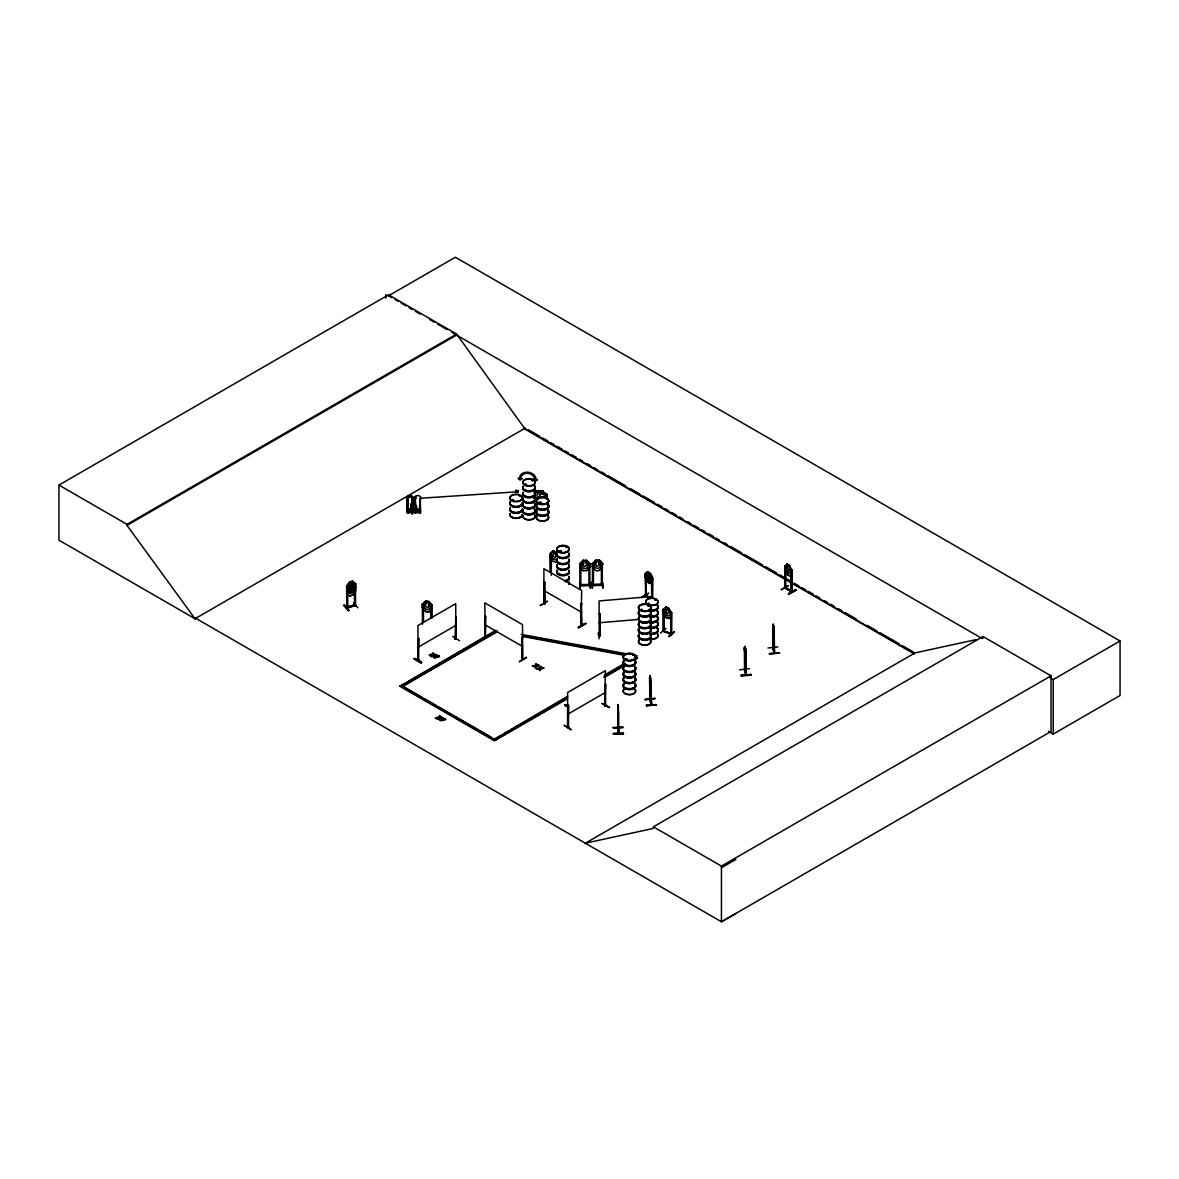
<?xml version="1.0" encoding="UTF-8"?>
<svg xmlns="http://www.w3.org/2000/svg" width="1179" height="1179" viewBox="0 0 1179 1179"><rect width="100%" height="100%" fill="white"/><g stroke="black" fill="none" stroke-linecap="round" stroke-linejoin="round"><path stroke-width="1.5" d="M617.929 706.575L618.047 715.226M618.135 714.695L618.061 717.672L618.105 714.769L618.047 715.55M618.12 705.631L617.943 710.48M745.717 652.901L745.953 675.272C745.703 675.405 746.838 641.243 744.347 647.787L744.612 670.188L744.936 657.381M772.643 629.203L772.79 626.167M346.523 608.025L355.365 605.313L355.277 590.797M354.643 583.738L354.54 605.534M518.067 491.216C517.743 495.195 518.229 487.325 518.141 491.54M617.943 707.017C617.428 701.269 618.975 708.063 617.914 705.97M617.884 714.223C617.708 718.542 618.047 709.124 617.884 713.236M515.945 491.053L515.901 489.919L515.827 492.188M617.796 709.537L617.988 707.901L618.002 716.405M617.914 706.074L618.105 704.438M618.076 720.118L617.796 709.434L617.914 717.2M618.076 716.788L618.268 715.152M652.414 577.872L651.574 577.224L651.692 597.488M411.648 510.699L412.341 500.058M419.297 510.699L419.989 500.058M650.086 679.428L650.366 677.07M744.848 649.673L745.113 647.33M773.409 625.342L773.468 631.782L773.571 625.961M663.276 609.499L664.072 609.735L664.219 631.399M671.013 633.978L670.88 612.181L671.632 612.476L671.514 634.479L663.188 631.281L663.158 609.425L665.943 607.038L668.758 608.128L671.485 612.697L671.426 634.508M347.731 586.066L347.407 589.588M551.197 553.732L550.342 553.496L550.519 571.506M431.352 605.284L431.249 617.84M650.086 699.339L651.53 704.924L651.442 703.568M651.56 704.909L650.955 682.42M745.894 675.199L744.922 668.832M744.391 669.569L745.791 674.639M746.366 674.314L746.292 675.243L746.145 652.857M774.043 652.665L774.485 651.84M774.618 652.37L774.647 653.225L774.014 630.78M649.835 678.47L650.204 676.009M744.583 648.73L744.833 646.269M772.893 626.742L773.247 624.266M663.379 630.308L664.308 630.677L663.188 630.485M663.438 631.089L671.632 634.287L671.721 633.491L670.792 633.963M409.57 509.254C409.334 511.701 410.218 508.282 410.38 509.932M417.926 510.463L417.705 509.122M617.914 727.959L618.268 733.618L618.371 706.074M618.651 732.704L618.415 727.841L618.666 733.603L618.592 711.217M538.582 491.112L534.338 493.47L538.582 491.112L542.723 491.392L546.968 494.325L546.968 497.096L539.569 497.877L537.064 495.932L537.064 494.148L539.569 492.513L546.982 494.252L546.864 496.978M534.264 490.493L543.327 491.112L534.22 490.7M534.22 491.437L543.327 491.849L534.264 491.245M513.263 500.161L512.187 500.073L512.953 499.498M513.307 499.704L512.6 500.25M519.777 496.315L519.851 495.637M525.849 484.657L524.699 484.554L526.114 484.009M526.6 484.702L525.097 484.466M532.112 480.516L533.041 480.737M539.967 503.153L538.494 503.374L538.759 502.475M540.056 502.755L538.243 502.843M545.906 498.953L546.437 498.732M566.303 547.115L567.232 547.336L566.156 547.41M566.937 547.498L566.613 547.203M626.108 658.796L625.43 659.68M626.683 658.928L625.43 659.017L627.051 659.429M640.786 609.897L641.966 609.808L641.214 610.177M642.069 610.28L642.024 609.44M632.828 655.244L633.624 655.17L632.799 654.993M632.666 655.303L633.256 655.303M647.61 603.869C649.334 603.191 649.334 603.28 648.995 604.134M648.922 605.859L647.993 606.08M648.126 606.021L648.524 605.402M655.097 599.684L656.113 599.846M349.721 585.536L351.622 581.999L354.039 587.673L354.039 590.266L352.138 592.904L350.192 593.509L348.247 592.05L349.662 585.536L346.7 589.898L349.662 592.447L352.654 591.519L355.66 587.216L352.654 584.607L350.664 588.115L349.721 585.536L352.698 584.666M350.664 585.757L349.721 588.999L350.664 591.578L352.609 589.633L351.622 585.462L350.708 585.816M414.05 658.855C429.141 669.377 417.425 656.511 414.05 658.869M571.255 729.698L564.078 725.218L571.152 729.698M647.58 575.264L648.421 572.699M431.19 655.465C432.354 654.61 432.369 659.739 429.908 654.669L434.078 653.947M651.206 683.186L650.086 675.891L649.865 699.943L649.57 677.453L650.69 688.079M649.57 680.902L650.705 688.197L651.088 686.561M650.705 688.197L651.206 686.65M772.643 625.798C775.237 619.343 773.955 653.549 774.249 653.284L773.129 624.163M774.146 634.921L773.645 636.468L774.131 634.833M554.056 551.846L553.128 556.016L555 557.976L555.972 555.442L554.101 551.801M584.312 560.806L583.237 565.36L584.312 566.686L586.523 565.316L585.403 560.791M596.825 560.629L595.763 565.183L596.825 566.509L599.035 565.139L597.915 560.614M355.513 604.753L354.776 605.004M355.513 605.549L346.891 608.172M410.189 509.49L409.879 510.551L410.321 509.372M417.911 509.579L417.749 510.551M423.32 604.326L422.347 604.134L422.318 607.657L425.575 611.533L428.891 611.96L432.074 608.821M422.318 607.657L425.634 611.459L428.92 611.901L432.177 608.865M427.756 601.983L426.68 601.835L425.648 604.665L425.648 606.183L427.756 607.789L428.847 606.596L427.785 601.924M428.92 601.526L430.438 607.878L428.316 609.661L426.179 609.381L424.027 607.038L425.604 601.098L428.92 601.526L432.162 605.475M431.101 605.063L432.133 605.225L428.847 601.673L425.575 601.157L422.318 604.193M344.194 605.166C358.711 621.333 333.554 595.086 348.955 610.221M348.468 610.81L344.253 605.107M417.337 509.107L417.69 510.478M650.837 684.822L650.513 685.633L649.835 681.064M773.881 633.079L773.557 633.904L772.893 629.335M535.354 667.933L536.077 665.708L539.098 665.324L536.077 666.164L535.354 667.933L535.369 665.767L534.78 667.609M539.953 670.586L540.675 668.36L543.696 667.977L540.675 668.817L539.953 670.586L539.967 668.419L537.005 668.891L539.967 668.419M535.472 665.383C528.487 665.634 536.519 667.653 536.18 663.644L536.18 665.781L536.754 663.969M535.472 665.84L536.18 663.644M537.005 668.891L540.07 668.493L540.778 666.297L540.778 668.434L543.696 668.434M540.07 668.493L540.778 666.297M539.378 670.261L539.967 668.876M540.675 668.817L541.353 666.621M787.13 564.004L785.936 569.472L787.484 572.434L789.031 573.333L790.564 572.154L789.414 565.493L787.1 564.151L784.698 566.141L784.875 588.07L791.875 592.035L792.052 570.046L791.168 569.619M781.309 589.809L788.368 585.712M481.238 639.74L488.342 635.746M540.365 605.608L547.469 601.143L540.424 605.269M641.833 597.502L648.538 593.302M665.929 607.2L664.558 612.667L666.386 615.423L668.213 616.131L670.011 614.76L670.011 612.166L668.655 608.246L665.943 607.038M583.178 560.29L581.586 566.451L583.782 568.484L585.978 568.455L588.144 566.362L586.567 560.246L589.913 563.709L589.913 567.173L586.567 570.68L583.178 570.665L579.832 567.261L579.832 563.798L583.178 560.29L586.567 560.305L589.795 563.754L588.837 563.768M598.121 633.005L599.183 638.782M556.901 554.616C557.181 551.079 551.507 549.031 551.684 554.012L551.684 556.606L553.599 559.303L555.501 559.937L557.372 558.507M485.66 616.322L484.775 616.101L485.66 616.322L485.365 638.281L484.775 602.852L522.548 624.664L522.621 659.768L522.15 637.397L521.825 659.312L521.825 658.516L522.798 659.503M485.733 637.382L484.937 636.925M544.285 602.837L544.521 604.193L544.786 582.19L543.902 581.969L544.786 582.19M581.66 624.841L581.571 624.767M581.925 625.415L581.276 603.265L581.041 625.312L581.674 590.517L543.902 568.705L543.902 603.854M645.267 594.894L646.343 595.13L645.355 594.982M646.254 595.837L645.281 595.66M409.57 509.446L409.702 509.844M579.935 587.982L579.67 582.529M579.891 588.35L579.714 582.19M592.447 587.805L592.182 582.352M592.418 588.174L592.241 582.013M785.509 587.569L784.772 587.186L785.479 588.409L785.759 566.406L784.772 566.215M785.037 587.805L792.052 591.858L791.551 590.694M636.115 656.777L637.5 658.25L636.115 657.455L636.704 655.701L633.035 655.097M636.115 657.455L636.704 655.701M651.56 704.114L649.865 699.368M455.492 638.473L455.271 639.298L455.728 616.941L455.978 638.974M568.602 726.515C567.099 726.338 568.882 727.399 568.529 727.355M605.667 705.912L605.416 683.923L604.709 706.162C606.905 705.897 603.766 706.81 605.49 704.909M651.972 596.5L599.094 600.951L599.212 636.071C601.113 636.586 597.444 634.214 600.096 635.363M347.658 585.875L346.611 586.199L346.818 608.231L346.773 586.376L349.603 582.013L352.595 581.1L355.601 583.693L355.66 590.679L352.698 595.041L349.662 595.911L346.759 593.405M346.744 589.78L349.706 592.344L352.55 591.386L355.454 587.098M511.848 500.294L513.44 499.984M526.188 484.731L525.333 484.628M520.248 496.094L519.703 495.961M532.186 480.678L533.041 480.295M560.541 551.639L558.728 551.359L560.541 551.079M566.465 546.953L566.966 547.056M641.907 609.794L641.155 609.292M647.743 604.149L648.421 603.545M655.097 599.993L655.76 599.949M626.108 659.709L626.977 659.326M589.751 584.725L579.891 584.872L580.967 584.622M602.395 584.519L592.418 584.696L593.494 584.445M649.924 578.108L648.332 578.55L647.58 576.782M583.222 560.379L579.832 563.798L579.891 585.668L589.751 585.521M592.359 563.68L595.69 560.113L599.079 560.128C610.471 573.48 593.509 549.517 600.656 566.185L598.49 568.278L596.309 568.307L594.098 566.274L595.69 560.113M599.079 570.503C606.772 561.027 599.566 573.259 595.69 570.489L592.359 567.143L592.344 563.621M550.18 556.945L553.069 561.366L556.002 562.339M600.096 635.127L599.212 635.275M425.663 601.202L422.421 604.237L422.48 624.177M418.796 659.606L418.353 659.901M417.985 660.491L417.956 625.489L455.728 603.677L455.801 638.709L455.02 639.165L455.978 638.915M455.02 639.165L455.138 638.266M604.709 706.162L605.416 670.674L567.63 692.486L567.556 727.59L568.602 727.31M650.027 583.443L647.566 582.058L645.208 577.268L645.134 573.849L647.61 571.697L646.387 577.179L647.964 580.127L649.526 581.011L651.073 579.832L651.073 577.238L649.909 573.186L647.522 571.741L647.522 582.117L649.953 583.487C657.322 579.906 645.606 562.044 649.953 583.487L652.267 581.306M646.254 577.739L646.004 596.058L645.208 573.805L647.639 571.815M663.983 631.605L664.219 609.617L663.099 609.469L663.099 612.933L665.884 617.472L668.699 618.548L671.485 616.16M663.099 612.933L665.943 617.413L668.758 618.503L671.455 616.042M671.632 612.476L670.689 612.432M670.733 633.432L664.116 631.06L671.426 633.654M668.832 636.351L674.447 631.576L668.891 636.409M674.447 631.9L668.891 636.719M553.128 550.932L550.18 553.482L550.342 571.668M407.256 496.934L407.123 512.777L407.197 496.772L412.591 497.037L412.812 512.732L412.149 496.89M407.787 497.096L408.568 497.081M410.837 497.052L411.618 497.052M411.81 497.052L407.595 497.081M415.244 497.081L415.465 512.791L415.244 497.081L414.492 497.111L414.831 512.791L414.463 497.096L415.096 512.6M416.216 497.081L415.553 497.111M408.745 512.762L407.492 512.57L412.886 512.703L412.208 496.447M411.353 503.698L411.574 512.556M414.757 512.762L420.549 512.703L420.284 498.776M415.524 512.762L415.111 509.402L415.494 510.536L419.739 510.522L420.122 509.372L419.886 512.732M415.76 512.777L415.981 505.467M419.547 512.732L419.223 512.556M525.421 485.085L526.453 484.716M511.937 499.867L513.72 499.999M513.263 500.338L512.777 499.528M539.599 503.241L538.847 502.372M647.743 603.589L648.583 603.397M647.934 604.149L649.364 604.046M580.864 563.842L579.965 563.621L580.864 563.606L580.775 585.683L580.761 584.563L589.868 584.504M601.408 585.108L602.395 584.327M602.395 585.315L592.418 585.491L592.477 563.444L593.538 563.547L593.391 585.447L593.273 584.386L601.482 584.268M437.556 656.865L438.897 655.966C440.578 657.764 434.8 657.396 439.458 656.276M437.556 657.322L438.897 655.966M443.923 719.647L445.264 718.748C446.929 720.546 441.167 720.192 445.824 719.072M443.923 720.104L445.264 718.748M649.673 699.383L651.206 705.013L650.941 682.317M746.278 675.184L744.612 669.613M418.589 638.384L417.956 660.564M455.448 639.239L455.978 617.074M452.751 636.513L459.559 640.698M455.02 638.37L456.052 638.045M418.589 660.196L418.84 638.517M543.902 603.781L544.786 604.002L544.064 603.589M522.798 637.765L521.899 637.544M581.925 603.633L581.041 603.412M646.254 574.114L646.077 596.102L645.62 594.717M651.766 577.474L652.591 577.725L652.591 597.709M652.591 577.725L652.341 597.856M521.825 658.752L522.798 658.752L522.135 658.368M526.276 657.189L519.232 661.758L526.63 657.794M578.358 627.154C600.686 615.143 562.884 635.908 585.786 623.676M585.757 623.647L578.756 627.817M645.399 595.763L649.098 597.547M568.514 727.414L568.514 705.514L566.377 705.97L565.36 704.6L567.202 705.514L567.674 704.143M567.998 727.679L568.514 705.514M604.96 706.295L605.667 684.071M602.145 703.627L609.572 707.577L602.44 703.509M605.033 705.455L605.755 705.071L604.709 705.366M195.891 618.341L195.124 618.798L58.95 540.174L58.95 485.085L388.539 294.794L456.582 334.07L524.626 428.449L914.197 653.372M388.539 294.794L388.539 295.811L455.374 257.228L1120.05 640.978L1120.05 695.507L1053.215 734.09L1048.44 731.319M58.95 485.085L126.993 524.36L456.582 334.07M735.873 913.548L721.445 921.772L195.802 618.297L195.021 618.739L126.993 525.377L456.582 335.087M195.021 618.739L525.392 428.006M417.956 647.3L455.728 625.489M433.99 654.227L432.546 653.726L433.061 652.945L434.683 654.33L430.291 655.008M429.392 655.436L430.836 655.141M432.546 653.726L433.99 653.77L433.459 654.934M567.453 698.69L494.443 740.839L399.99 686.311L495.814 630.308L497.199 631.782L402.746 686.311L497.199 631.104M399.99 686.311L467.488 647.345M470.627 645.532L494.252 631.9M435.744 717.775L440.15 717.127L439.413 715.741L441.152 716.803L436.274 717.923C431.322 717.834 444.409 719.838 440.003 716.36M785.759 566.406L784.875 566.185M788.633 565.493L789.414 568.897L788.633 571.299L787.1 567.556L787.852 565.036L788.707 565.448M789.414 565.493L787.056 564.048M567.674 696.288L494.443 739.248M604.282 675.154L624.973 663.202M496.035 738.334L500.81 735.578M503.993 733.736L508.768 730.98M511.951 729.138L566.082 697.894M605.873 674.919L609.057 673.076M612.24 671.249L624.973 663.895M399.99 685.633L494.443 740.161L567.453 698.012M604.061 676.864L624.752 664.927M634.317 659.415L637.5 657.573M604.061 677.557L624.752 665.604M634.317 660.093L637.5 658.25M791.654 591.991L792.052 570.046M791.743 573.642L789.458 575.809L787.174 574.306C782.325 562.781 785.7 575.603 789.414 575.691M567.792 706.25A1.651 0.958 0 0 1 566.893 706.413L565.124 705.72L565.36 704.6M784.875 587.201L791.875 591.239M567.63 714.297L605.416 692.486M791.404 573.303L791.168 591.711L791.08 569.59L791.802 570.179M792.126 591.106L785.833 587.687M788.854 594.216C812.022 581.188 772.599 602.425 795.943 590.148M788.5 593.597L795.589 589.529M795.604 589.883L788.559 594.01M584.607 843.663L914.978 652.915L975.844 639.681M585.373 843.206L653.417 828.41L653.417 826.833L983.006 636.542L1051.049 675.818L1051.049 731.481L721.445 921.772L721.445 866.108L1051.049 675.818M983.006 638.119L982.24 638.576L451.837 332.345M1050.062 677.733L1053.215 679.561L1120.05 640.978M721.445 867.7L735.873 859.476M347.628 586.184L346.7 586.435M354.378 605.048L346.523 607.244L355.13 604.532M347.51 607.996L347.407 593.214M568.219 727.178L568.263 705.366M559.273 551.138L559.214 551.374M559.701 551.448L560.673 551.359M655.833 600.111L655.141 599.89M418.309 660.682L418.206 638.885M420.196 512.541L419.886 498.466M420.52 512.718L419.93 498.629M349.603 582.013L348.247 588.586L350.192 590.045L352.138 589.441L354.039 586.803L352.609 581.247L349.647 582.087L346.611 586.199M354.761 605.77L354.481 583.782L355.601 583.693M355.439 583.708L354.481 583.782M352.654 584.769L349.706 585.609L346.847 589.957M352.698 595.041L349.706 595.955M353.582 602.705L357.856 607.833M433.386 655.391L434.742 654.301L432.546 653.269M641.214 609.425L640.698 610.28M484.937 637.721L485.748 638.148M581.203 624.236L582.013 624.664M663.585 630.352L663.585 631.148L663.468 609.337M588.896 584.489L588.984 585.565L588.807 563.474L589.78 563.68M589.824 585.536L589.765 563.488M602.336 585.359L602.292 563.311L601.349 563.282L601.393 585.388M536.18 665.339L539.098 665.324M532.407 665.781L539.098 665.781M532.407 666.238L535.369 666.209M540.778 667.992L543.696 667.977M537.005 668.434L540.07 668.036M602.115 703.627L609.175 707.341M599.949 613.92L599.05 614.008L599.993 614.126L599.905 635.967L599.993 614.126M773.63 626.152L774.441 630.868M772.746 629.188L773.748 636.468M744.936 651.928L744.332 647.698L745.452 658.457L745.939 656.806L745.349 658.457L744.833 656.467M744.583 651.324L745.261 655.892L745.452 648.082M767.956 647.993L777.845 646.962M773.1 634.877L772.908 648.199L773.232 635.393M769.474 653.711C800.128 651.795 748.798 654.831 779.466 653.151M749.564 668.64L739.631 669.834M650.705 677.822L650.425 683.525L650.086 680.946M741.178 675.243C771.936 673.017 720.354 677.453 751.082 674.447M741.252 675.994L751.156 675.11M654.817 698.395L644.913 699.722L654.802 698.395M644.825 699.398L654.802 698.69M651.515 704.467L650.086 675.891M646.505 705.735L656.408 704.836L646.505 705.764L646.431 704.983L656.408 704.88M646.431 705.44L656.349 704.585M599.094 622.763L639.21 619.388M559.524 550.726L560.393 550.976M641.641 610.427L640.742 610.162M626.358 659.827L625.474 659.562M593.346 563.665L592.477 563.444M412.694 498.776L416.32 498.525M419.945 498.29L517.89 491.746M645.532 595.513L645.606 577.371M544.492 604.149L544.536 582.323M581.394 625.091L581.276 603.265M581.748 625.622L581.394 624.295M485.365 637.485L484.702 637.073L485.66 637.308M785.111 587.849L785.111 566.038M785.465 588.365L785.42 566.583M584.312 560.865L585.403 560.85M596.825 560.703L597.915 560.673M601.349 563.591L602.292 563.503M589.824 582.382L590.561 588.277L589.751 582.043M602.336 582.205L603.073 588.1L602.336 581.91M602.395 585.123L592.595 585.491M618.15 706.265L618.076 713.324M617.914 709.095L618.032 712.293L618.135 711.07M617.884 718.291L617.914 709.434M613.168 727.546L623.205 727.31L613.183 727.9M613.168 727.59L623.205 727.605M623.44 733.087C615.939 736.035 604.901 732.498 623.44 733.132M623.455 733.78L613.434 733.618M412.503 510.964L412.105 512.099L407.875 512.128L407.462 509.402L407.536 512.585L407.197 496.477M409.231 509.593C410.587 505.54 408.936 517.581 410.764 509.593M416.88 509.593C418.236 505.54 416.6 517.581 418.412 509.593M407.846 509.402L407.846 510.536L412.075 510.522C412.856 501.429 412.296 528.074 411.943 504.008M407.477 510.861L412.473 510.654M415.126 510.861L420.137 510.654M415.141 510.993L415.524 512.128L419.768 512.099L420.151 510.964M436.643 717.79C440.975 718.262 439.782 717.127 439.413 715.741M418.206 659.901L418.663 659.356M602.248 584.298L602.248 585.093M534.264 497.774L539.702 498.142M534.22 497.965L537.845 498.216M534.264 498.511L537.889 498.761M534.22 498.702L537.845 498.953M580.083 585.668L589.868 585.3M521.251 634.361L625.887 653.697M524.847 635.717L551.919 640.713M555.53 641.376L564.549 643.041M568.16 643.719L571.756 644.382M575.367 645.046L584.386 646.711M587.997 647.389L609.646 651.383M613.257 652.046L622.276 653.711M522.459 635.776L625.297 654.772M522.459 636.454L623.485 655.126M525.51 484.893L524.773 484.466M408.523 512.585L407.123 512.777M602.366 582.249L602.587 587.687M589.839 582.426L590.075 587.864M553.113 551.094L555.957 552.037M774.249 652.488L772.908 647.639M744.804 669.584L744.804 656.865M485.262 638.281L485.409 616.47M648.332 572.743L649.924 576.59M648.568 593.258L641.892 597.193M649.098 596.972L646.077 595.542L648.848 597.119M544.786 603.176L543.932 603.044M544.786 604.002L544.138 581.822M485.66 638.104L485.158 636.969M567.88 705.882L567.762 705.69A1.651 0.958 0 0 1 566.893 705.956L564.829 704.909M418.913 659.724L418.353 660.697M388.539 295.811L391.708 297.639M394.877 299.466L398.045 301.293M401.199 303.121L405.944 305.862M409.113 307.69L412.282 309.517M415.45 311.344L420.196 314.086M429.687 319.568L434.432 322.309M437.601 324.137L447.092 329.604M528.575 429.834L539.702 436.259M542.885 438.102L547.66 440.858M550.829 442.685L554.012 444.527M557.195 446.355L561.97 449.111M565.154 450.953L568.322 452.795M571.506 454.622L576.28 457.378M579.464 459.221L582.632 461.048M587.407 463.804L590.591 465.646M593.774 467.473L596.942 469.316M601.717 472.072L604.901 473.899M608.084 475.741L625.577 485.836M630.338 488.592L639.888 494.104M643.056 495.932L654.198 502.357M657.366 504.199L662.141 506.955M665.324 508.783L668.508 510.625M671.691 512.467L676.451 515.208M679.635 517.05L682.818 518.893M687.578 521.634L690.761 523.476M693.945 525.318L698.72 528.074M701.903 529.902L705.071 531.744M708.255 533.571L713.03 536.327M716.213 538.169L719.382 539.997M724.157 542.753L727.34 544.595M730.523 546.422L741.65 552.848M744.833 554.69L762.327 564.785M765.495 566.627L776.637 573.053M779.805 574.88L790.947 581.321M794.115 583.148L798.89 585.904M802.074 587.746L805.257 589.574M808.44 591.416L813.201 594.172M816.384 595.999L819.567 597.841M824.327 600.597L827.511 602.425M830.694 604.267L833.877 606.094M838.652 608.85L841.821 610.693M845.004 612.52L856.131 618.96M867.272 625.386L876.808 630.883M879.991 632.725L899.076 643.734M902.244 645.576L913.386 652.002M523.579 428.301L914.432 653.962M788.058 585.609L781.382 589.471M543.902 590.517L581.674 612.328M484.775 624.664L522.548 646.475M429.392 654.979L432.118 656.511M653.417 826.833L721.445 866.108M402.953 686.429L421.831 697.334M424.985 699.147L436.009 705.514M439.148 707.326L491.098 737.317M435.744 718.217L438.057 719.558M670.689 634.184L670.88 612.181M534.352 496.167L538.552 499.248M484.761 637.942L485.011 615.954M772.776 648.096L772.893 626.329M789.532 565.389L791.816 570.253M617.943 728.357L618.017 705.97M773.984 630.573L774.235 631.413M774.235 653.225L772.746 647.625L774.662 653.122M658.339 630.603L658.339 630.249M745.349 648.082L745.85 653.446M744.848 651.191L745.172 653.77L745.172 647.964M415.966 510.713L415.259 500.088A3.345 2.726 -1.1 0 1 415.273 496.344A3.345 2.726 -1.1 0 1 419.989 496.315A3.345 2.726 -1.1 0 1 419.989 500.176M408.302 510.713L407.61 500.088A3.345 2.726 -1.1 0 1 407.61 496.344A3.345 2.726 -1.1 0 1 412.341 496.315A3.345 2.726 -1.1 0 1 412.341 500.176M623.455 733.869L613.448 733.986M617.884 707.916L617.929 710.038M618.002 712.941L618.135 714.592M617.988 718.232L618.076 720.236M589.913 567.173L586.567 570.68M583.178 570.724L579.832 567.32M419.739 509.387L419.768 512.099M415.715 505.806L415.819 511.038M411.751 504.008L411.854 510.993M411.633 504.022L411.766 510.993M410.97 504.022L411.22 510.993M408.199 498.496L408.391 505.629M407.978 500.589L408.067 505.806L407.846 500.574M407.654 500.559L407.728 505.806M407.846 510.536L407.875 512.128M618.091 713.619L618.076 706.457M1053.215 679.561L1053.215 734.09M773.1 625.784L773.1 629.424M744.804 647.772L744.804 651.397M666.002 628.348L660.505 633.138M651.943 577.356L651.943 597.355M650.056 677.512L649.865 699.943M551.3 553.585L551.3 575.396M543.327 491.112L543.283 492.056M522.15 637.397L522.268 659.238M495.814 740.044L401.376 685.515M432.133 605.225L432.045 618.15M431.087 605.078L431.175 618.032M423.438 604.105L423.438 622.276M423.187 604.061L423.364 622.483M385.872 294.588L385.872 298.199M355.557 583.649L355.395 605.608M355.277 583.531L355.277 587.171M347.496 585.934L347.54 608.01M126.993 524.36L126.993 525.377M534.352 497.111A6.204 3.581 0 0 1 529.784 502.46A6.204 3.581 0 0 1 522.975 497.965M534.382 486.382A6.234 3.596 0 0 1 529.798 491.746A6.234 3.596 0 0 1 522.96 487.251M534.382 485.365A6.234 3.596 0 0 1 529.798 490.744A6.234 3.596 0 0 1 522.96 486.234M534.396 492.395A6.249 3.611 0 0 1 529.798 497.774A6.249 3.611 0 0 1 522.945 493.264M534.47 492.026A6.337 3.655 0 0 1 529.813 497.479A6.337 3.655 0 0 1 522.857 492.896M534.47 491.717A6.337 3.655 0 0 1 529.813 497.17A6.337 3.655 0 0 1 522.857 492.586M534.382 491.392A6.234 3.596 0 0 1 529.798 496.757A6.234 3.596 0 0 1 522.96 492.262M534.47 485.999A6.337 3.655 0 0 1 529.813 491.451A6.337 3.655 0 0 1 522.857 486.883M534.47 485.689A6.337 3.655 0 0 1 529.813 491.142A6.337 3.655 0 0 1 522.857 486.573M534.396 497.45A6.249 3.611 0 0 1 529.798 502.829A6.249 3.611 0 0 1 522.945 498.319M534.352 497.995A6.204 3.581 0 0 1 529.784 503.345A6.204 3.581 0 0 1 522.975 498.864M534.352 514.265A6.204 3.581 0 0 1 529.784 519.615A6.204 3.581 0 0 1 522.975 515.12M534.396 497.671A6.263 3.611 0 0 1 529.798 503.065A6.263 3.611 0 0 1 522.931 498.555M534.382 503.536A6.234 3.596 0 0 1 529.798 508.901A6.234 3.596 0 0 1 522.96 504.406M534.382 502.519A6.234 3.596 0 0 1 529.798 507.898A6.234 3.596 0 0 1 522.96 503.389M534.382 509.549A6.234 3.596 0 0 1 529.798 514.928A6.234 3.596 0 0 1 522.96 510.419M534.47 509.181A6.337 3.655 0 0 1 529.813 514.633A6.337 3.655 0 0 1 522.857 510.05M534.47 508.871A6.337 3.655 0 0 1 529.813 514.324A6.337 3.655 0 0 1 522.857 509.741M534.382 508.547A6.234 3.596 0 0 1 529.798 513.911A6.234 3.596 0 0 1 522.96 509.416M534.47 503.153A6.337 3.655 0 0 1 529.813 508.606A6.337 3.655 0 0 1 522.857 504.037M534.47 502.843A6.337 3.655 0 0 1 529.813 508.296A6.337 3.655 0 0 1 522.857 503.728M534.396 514.604A6.249 3.611 0 0 1 529.798 519.983A6.249 3.611 0 0 1 522.945 515.474M547.984 510.448A6.337 3.655 0 0 1 542.487 515.945A6.337 3.655 0 0 1 537.005 510.448M547.896 510.831A6.234 3.596 0 0 1 542.487 516.225A6.234 3.596 0 0 1 537.093 510.831M547.867 515.532A6.204 3.581 0 0 1 542.487 520.912A6.204 3.581 0 0 1 537.108 515.532M547.911 515.886A6.249 3.611 0 0 1 542.487 521.295A6.249 3.611 0 0 1 537.079 515.886M547.984 504.435A6.337 3.655 0 0 1 542.487 509.917A6.337 3.655 0 0 1 537.005 504.435M538.007 503.684A6.337 3.655 0 0 1 540.852 502.726M547.911 509.814A6.249 3.611 0 0 1 542.487 515.238A6.249 3.611 0 0 1 537.079 509.814M547.911 504.804A6.249 3.611 0 0 1 542.487 510.227A6.249 3.611 0 0 1 537.079 504.804M538.081 504.067A6.249 3.611 0 0 1 540.881 503.124M547.984 510.139A6.337 3.655 0 0 1 542.487 515.636A6.337 3.655 0 0 1 537.005 510.139M547.984 504.126A6.337 3.655 0 0 1 542.487 509.608A6.337 3.655 0 0 1 537.005 504.126M538.007 503.374A6.337 3.655 0 0 1 540.852 502.416M547.911 503.801A6.249 3.611 0 0 1 542.487 509.21A6.249 3.611 0 0 1 537.079 503.801M538.081 503.05A6.249 3.611 0 0 1 540.881 502.121M522.341 502.77A6.249 3.611 0 0 1 515.282 506.351A6.249 3.611 0 0 1 510.05 501.841M522.326 509.8A6.234 3.596 0 0 1 515.282 513.366A6.234 3.596 0 0 1 510.065 508.856M522.43 509.446A6.337 3.655 0 0 1 515.267 513.071A6.337 3.655 0 0 1 509.976 508.503M522.43 509.136A6.337 3.655 0 0 1 515.267 512.762A6.337 3.655 0 0 1 509.976 508.193M522.43 503.433A6.337 3.655 0 0 1 515.267 507.058A6.337 3.655 0 0 1 509.976 502.475M522.43 503.124A6.337 3.655 0 0 1 515.267 506.749A6.337 3.655 0 0 1 509.976 502.166M522.341 503.772A6.249 3.611 0 0 1 515.282 507.353A6.249 3.611 0 0 1 510.05 502.843M522.341 508.783A6.249 3.611 0 0 1 515.282 512.364A6.249 3.611 0 0 1 510.05 507.854M522.312 514.84A6.219 3.596 0 0 1 515.282 518.406A6.219 3.596 0 0 1 510.08 513.911M510.094 513.572A6.204 3.581 0 0 0 515.282 518.053A6.204 3.581 0 0 0 522.297 514.501A6.219 3.596 0 0 1 516.093 518.082A6.219 3.596 0 0 1 509.873 514.486M569.03 564.77A6.219 3.596 0 0 1 563.017 569.295A6.219 3.596 0 0 1 557.004 564.77M569.133 553.703A6.337 3.655 0 0 1 563.017 558.301A6.337 3.655 0 0 1 556.886 553.703M558.537 552.067A6.337 3.655 0 0 1 561.366 551.109M569.03 554.071A6.234 3.596 0 0 1 563.017 558.595A6.234 3.596 0 0 1 556.989 554.071M558.595 552.45A6.234 3.596 0 0 1 559.892 551.875M569.133 553.393A6.337 3.655 0 0 1 563.017 557.991A6.337 3.655 0 0 1 556.886 553.393M558.537 551.757A6.337 3.655 0 0 1 561.366 550.799M569.044 553.054A6.249 3.611 0 0 1 563.017 557.593A6.249 3.611 0 0 1 556.974 553.054M558.595 551.433A6.249 3.611 0 0 1 559.892 550.858M569.03 560.084A6.234 3.596 0 0 1 563.017 564.623A6.234 3.596 0 0 1 556.989 560.084M569.133 559.716A6.337 3.655 0 0 1 563.017 564.328A6.337 3.655 0 0 1 556.886 559.716M569.133 559.406A6.337 3.655 0 0 1 563.017 564.019A6.337 3.655 0 0 1 556.886 559.406M569.044 559.067A6.249 3.611 0 0 1 563.017 563.621A6.249 3.611 0 0 1 556.974 559.067M569.059 565.124A6.263 3.611 0 0 1 563.017 569.678A6.263 3.611 0 0 1 556.96 565.124M569.059 565.36A6.263 3.611 0 0 1 563.017 569.914A6.263 3.611 0 0 1 556.96 565.36M569.03 565.684A6.234 3.596 0 0 1 563.017 570.209A6.234 3.596 0 0 1 556.989 565.684M569.03 571.226A6.234 3.596 0 0 1 563.017 575.75A6.234 3.596 0 0 1 556.989 571.226M569.044 570.209A6.249 3.611 0 0 1 563.017 574.748A6.249 3.611 0 0 1 556.974 570.209M569.133 570.857A6.337 3.655 0 0 1 563.017 575.455A6.337 3.655 0 0 1 556.886 570.857M569.133 570.548A6.337 3.655 0 0 1 563.017 575.146A6.337 3.655 0 0 1 556.886 570.548M569.044 576.222A6.249 3.611 0 0 1 564.623 580.643M569.03 577.238A6.234 3.596 0 0 1 564.623 581.645M569.133 576.87A6.337 3.655 0 0 1 564.653 581.35M569.133 576.56A6.337 3.655 0 0 1 564.653 581.041M569.03 582.293A6.234 3.596 0 0 1 569.03 584.15M650.189 617.369A6.337 3.655 0 0 1 644.692 622.851A6.337 3.655 0 0 1 639.21 617.369M650.101 617.737A6.234 3.596 0 0 1 644.692 623.146A6.234 3.596 0 0 1 639.298 617.737M650.086 622.438A6.219 3.596 0 0 1 644.692 627.817A6.219 3.596 0 0 1 639.313 622.438M650.115 622.777A6.263 3.611 0 0 1 644.692 628.201A6.263 3.611 0 0 1 639.283 622.777M650.189 611.341A6.337 3.655 0 0 1 644.692 616.823A6.337 3.655 0 0 1 639.21 611.341M650.101 616.735A6.234 3.596 0 0 1 644.692 622.129A6.234 3.596 0 0 1 639.298 616.735M650.101 611.724A6.234 3.596 0 0 1 644.692 617.118A6.234 3.596 0 0 1 639.298 611.724M650.189 617.044A6.337 3.655 0 0 1 644.692 622.541A6.337 3.655 0 0 1 639.21 617.044M650.189 611.031A6.337 3.655 0 0 1 644.692 616.514A6.337 3.655 0 0 1 639.21 611.031M650.101 610.707A6.234 3.596 0 0 1 644.692 616.116A6.234 3.596 0 0 1 639.298 610.707M650.189 634.508A6.337 3.655 0 0 1 644.692 640.005A6.337 3.655 0 0 1 639.21 634.508M650.101 634.891A6.234 3.596 0 0 1 644.692 640.3A6.234 3.596 0 0 1 639.298 634.891M650.086 639.593A6.219 3.596 0 0 1 644.692 644.972A6.219 3.596 0 0 1 639.313 639.593M650.086 623.323A6.219 3.596 0 0 1 644.692 628.716A6.219 3.596 0 0 1 639.313 623.323M650.115 639.932A6.263 3.611 0 0 1 644.692 645.355A6.263 3.611 0 0 1 639.283 639.932M650.115 623.013A6.263 3.611 0 0 1 644.692 628.436A6.263 3.611 0 0 1 639.283 623.013M650.189 628.495A6.337 3.655 0 0 1 644.692 633.978A6.337 3.655 0 0 1 639.21 628.495M650.101 633.889A6.234 3.596 0 0 1 644.692 639.283A6.234 3.596 0 0 1 639.298 633.889M650.101 628.879A6.234 3.596 0 0 1 644.692 634.273A6.234 3.596 0 0 1 639.298 628.879M650.189 634.199A6.337 3.655 0 0 1 644.692 639.696A6.337 3.655 0 0 1 639.21 634.199M650.189 628.186A6.337 3.655 0 0 1 644.692 633.668A6.337 3.655 0 0 1 639.21 628.186M650.101 627.862A6.234 3.596 0 0 1 644.692 633.27A6.234 3.596 0 0 1 639.298 627.862M657.292 605.711A6.234 3.596 0 0 1 656.836 609.69A6.234 3.596 0 0 1 650.277 610.987M657.292 610.707A6.234 3.596 0 0 1 656.836 614.701A6.234 3.596 0 0 1 650.277 615.998M657.292 611.724A6.234 3.596 0 0 1 656.836 615.718A6.234 3.596 0 0 1 650.277 617M657.278 616.44A6.219 3.596 0 0 1 656.821 620.419A6.219 3.596 0 0 1 650.277 621.701M657.381 611.341A6.337 3.655 0 0 1 656.909 615.394A6.337 3.655 0 0 1 650.248 616.705M657.381 611.031A6.337 3.655 0 0 1 656.909 615.084A6.337 3.655 0 0 1 650.248 616.396M657.381 605.019A6.337 3.655 0 0 1 656.909 609.071A6.337 3.655 0 0 1 650.248 610.383M657.292 604.694A6.234 3.596 0 0 1 656.836 608.688A6.234 3.596 0 0 1 650.277 609.97M657.381 605.328A6.337 3.655 0 0 1 656.909 609.381A6.337 3.655 0 0 1 650.248 610.693M657.307 617.015A6.263 3.611 0 0 1 656.85 621.024A6.263 3.611 0 0 1 650.263 622.306M657.307 616.543A6.263 3.611 0 0 1 656.85 620.552A6.263 3.611 0 0 1 650.263 621.849M657.292 622.866A6.234 3.596 0 0 1 656.836 626.845A6.234 3.596 0 0 1 650.277 628.142M657.292 627.862A6.234 3.596 0 0 1 656.836 631.856A6.234 3.596 0 0 1 650.277 633.152M657.292 628.879A6.234 3.596 0 0 1 656.836 632.872A6.234 3.596 0 0 1 650.277 634.155M657.278 633.595A6.219 3.596 0 0 1 656.821 637.574A6.219 3.596 0 0 1 650.277 638.856M657.381 628.495A6.337 3.655 0 0 1 656.909 632.548A6.337 3.655 0 0 1 650.248 633.86M657.381 628.186A6.337 3.655 0 0 1 656.909 632.239A6.337 3.655 0 0 1 650.248 633.55M657.381 622.173A6.337 3.655 0 0 1 656.909 626.226A6.337 3.655 0 0 1 650.248 627.537M657.292 621.849A6.234 3.596 0 0 1 656.836 625.843A6.234 3.596 0 0 1 650.277 627.125M657.381 622.483A6.337 3.655 0 0 1 656.909 626.535A6.337 3.655 0 0 1 650.248 627.847M657.307 633.934A6.249 3.611 0 0 1 656.85 637.927A6.249 3.611 0 0 1 650.277 639.21M634.906 666.754A6.337 3.655 0 0 1 629.424 672.236A6.337 3.655 0 0 1 623.942 666.754M634.818 667.122A6.234 3.596 0 0 1 629.424 672.531A6.234 3.596 0 0 1 624.015 667.122M634.818 671.824A6.234 3.596 0 0 1 629.424 677.232A6.234 3.596 0 0 1 624.015 671.824M634.847 671.956A6.263 3.611 0 0 1 629.424 677.38A6.263 3.611 0 0 1 624 671.956M634.847 672.413A6.263 3.611 0 0 1 629.424 677.837A6.263 3.611 0 0 1 624 672.413M634.906 660.726A6.337 3.655 0 0 1 629.424 666.223A6.337 3.655 0 0 1 623.942 660.726M634.833 666.12A6.249 3.611 0 0 1 629.424 671.529A6.249 3.611 0 0 1 624.015 666.12M634.818 661.11A6.234 3.596 0 0 1 629.424 666.518A6.234 3.596 0 0 1 624.015 661.11M634.906 666.444A6.337 3.655 0 0 1 629.424 671.927A6.337 3.655 0 0 1 623.942 666.444M634.906 660.417A6.337 3.655 0 0 1 629.424 665.914A6.337 3.655 0 0 1 623.942 660.417M634.818 660.107A6.234 3.596 0 0 1 629.424 665.501A6.234 3.596 0 0 1 624.015 660.107M634.906 683.908A6.337 3.655 0 0 1 629.424 689.391A6.337 3.655 0 0 1 623.942 683.908M634.818 684.277A6.234 3.596 0 0 1 629.424 689.686A6.234 3.596 0 0 1 624.015 684.277M634.847 689.111A6.263 3.611 0 0 1 629.424 694.534A6.263 3.611 0 0 1 624 689.111M634.818 672.723A6.234 3.596 0 0 1 629.424 678.117A6.234 3.596 0 0 1 624.015 672.723M634.818 689.332A6.234 3.596 0 0 1 629.424 694.74A6.234 3.596 0 0 1 624.015 689.332M634.906 677.881A6.337 3.655 0 0 1 629.424 683.378A6.337 3.655 0 0 1 623.942 677.881M634.833 683.275A6.249 3.611 0 0 1 629.424 688.683A6.249 3.611 0 0 1 624.015 683.275M634.818 678.264A6.234 3.596 0 0 1 629.424 683.673A6.234 3.596 0 0 1 624.015 678.264M634.906 683.599A6.337 3.655 0 0 1 629.424 689.081A6.337 3.655 0 0 1 623.942 683.599M634.906 677.571A6.337 3.655 0 0 1 629.424 683.068A6.337 3.655 0 0 1 623.942 677.571M634.833 677.247A6.249 3.611 0 0 1 629.424 682.67A6.249 3.611 0 0 1 624.015 677.247M436.967 655.996C432.501 660.874 432.03 652.974 437.394 655.229C435.876 659.975 430.777 655.421 436.967 655.996M436.967 655.539C432.045 660.299 434.123 652.915 437.615 656.084C433.931 661.139 430.733 654.374 436.967 655.539M443.333 718.792C439.679 723.081 439.045 717.436 443.333 718.792M443.333 718.335C438.662 722.948 440.15 716.08 443.923 718.674C440.799 724.009 436.702 717.215 443.51 718.291M546.319 495.136L546.319 496.094L542.723 496.757L540.866 496.639L539.245 494.723L540.866 493.957L546.319 495.195M439.177 719.293C443.687 723.095 445.102 713.884 439.177 719.293M349.043 588.144L350.59 590.281L348.969 593.479L351.091 590.62L353.228 592.167L351.607 589.957L353.184 586.965L351.136 589.588L349.043 588.144M414.389 658.56L421.566 662.701L414.374 658.604M666.813 607.981L665.929 612.122L667.727 614.156L668.655 611.65L666.887 607.937M522.061 478.659L520.057 480.104L518.038 478.379L519.423 478.482A8.415 6.823 11.5 0 1 527.794 472.175A8.415 6.823 11.5 0 1 536.15 479.617L537.536 479.706L535.384 481.15L533.247 479.411L534.632 479.514A7.03 5.703 11.5 0 0 527.647 473.295A7.03 5.703 11.5 0 0 520.676 478.556L522.061 478.659M416.482 510.993L416.379 505.776L416.452 511.023M525.849 485.276A6.249 3.611 0 0 0 535.237 482.152A6.249 3.611 0 0 0 525.849 479.028A6.249 3.611 0 0 0 525.849 485.276M525.878 485.748A6.204 3.581 0 0 0 535.192 482.638A6.204 3.581 0 0 0 525.878 479.529A6.204 3.581 0 0 0 525.878 485.748M539.363 503.698A6.263 3.611 0 0 0 548.751 500.574A6.263 3.611 0 0 0 539.363 497.45A6.263 3.611 0 0 0 539.363 503.698M539.378 504.199A6.219 3.596 0 0 0 548.721 501.075A6.219 3.596 0 0 0 539.378 497.965A6.219 3.596 0 0 0 539.378 504.199M539.363 503.875A6.263 3.611 0 0 0 548.751 500.751A6.263 3.611 0 0 0 539.363 497.626A6.263 3.611 0 0 0 539.363 503.875M512.968 500.839A6.249 3.611 0 0 0 522.341 497.715A6.249 3.611 0 0 0 512.968 494.591A6.249 3.611 0 0 0 512.968 500.839M511.686 500.78A6.234 3.596 0 0 0 522.12 499.159A6.234 3.596 0 0 0 514.486 494.753A6.234 3.596 0 0 0 511.686 500.78M559.878 552.081A6.263 3.611 0 0 0 569.265 548.957A6.263 3.611 0 0 0 559.878 545.833A6.263 3.611 0 0 0 559.878 552.081M559.892 552.568A6.234 3.596 0 0 0 569.251 549.458A6.234 3.596 0 0 0 559.892 546.334A6.234 3.596 0 0 0 559.892 552.568M559.878 552.273A6.263 3.611 0 0 0 569.265 549.149A6.263 3.611 0 0 0 559.878 546.01A6.263 3.611 0 0 0 559.878 552.273M569.03 583.811A6.219 3.596 0 0 0 569.03 581.954A6.219 3.596 0 0 1 569.03 583.782M641.568 610.604A6.263 3.611 0 0 0 650.955 607.48A6.263 3.611 0 0 0 641.568 604.355A6.263 3.611 0 0 0 641.568 610.604M641.582 611.105A6.219 3.596 0 0 0 650.926 607.996A6.219 3.596 0 0 0 641.582 604.871A6.219 3.596 0 0 0 641.582 611.105M640.271 610.221A6.263 3.611 0 0 0 650.749 608.6A6.263 3.611 0 0 0 643.071 604.179A6.263 3.611 0 0 0 640.271 610.221M648.759 604.798A6.263 3.611 0 0 0 658.147 601.658A6.263 3.611 0 0 0 648.759 598.534A6.263 3.611 0 0 0 648.759 604.798M648.774 605.063A6.219 3.596 0 0 0 658.118 601.953A6.219 3.596 0 0 0 648.774 598.844A6.219 3.596 0 0 0 648.774 605.063M656.821 621.289A6.219 3.596 0 0 0 657.278 617.31A6.219 3.596 0 0 1 656.821 621.318A6.219 3.596 0 0 1 650.277 622.6A6.219 3.596 0 0 0 656.821 621.289M626.3 659.975A6.249 3.611 0 0 0 635.673 656.85A6.249 3.611 0 0 0 626.3 653.726A6.249 3.611 0 0 0 626.3 659.975M626.285 660.196A6.263 3.611 0 0 0 635.687 657.071A6.263 3.611 0 0 0 626.285 653.947A6.263 3.611 0 0 0 626.285 660.196M626.3 660.491A6.234 3.596 0 0 0 635.658 657.366A6.234 3.596 0 0 0 626.3 654.257A6.234 3.596 0 0 0 626.3 660.491"/></g></svg>
